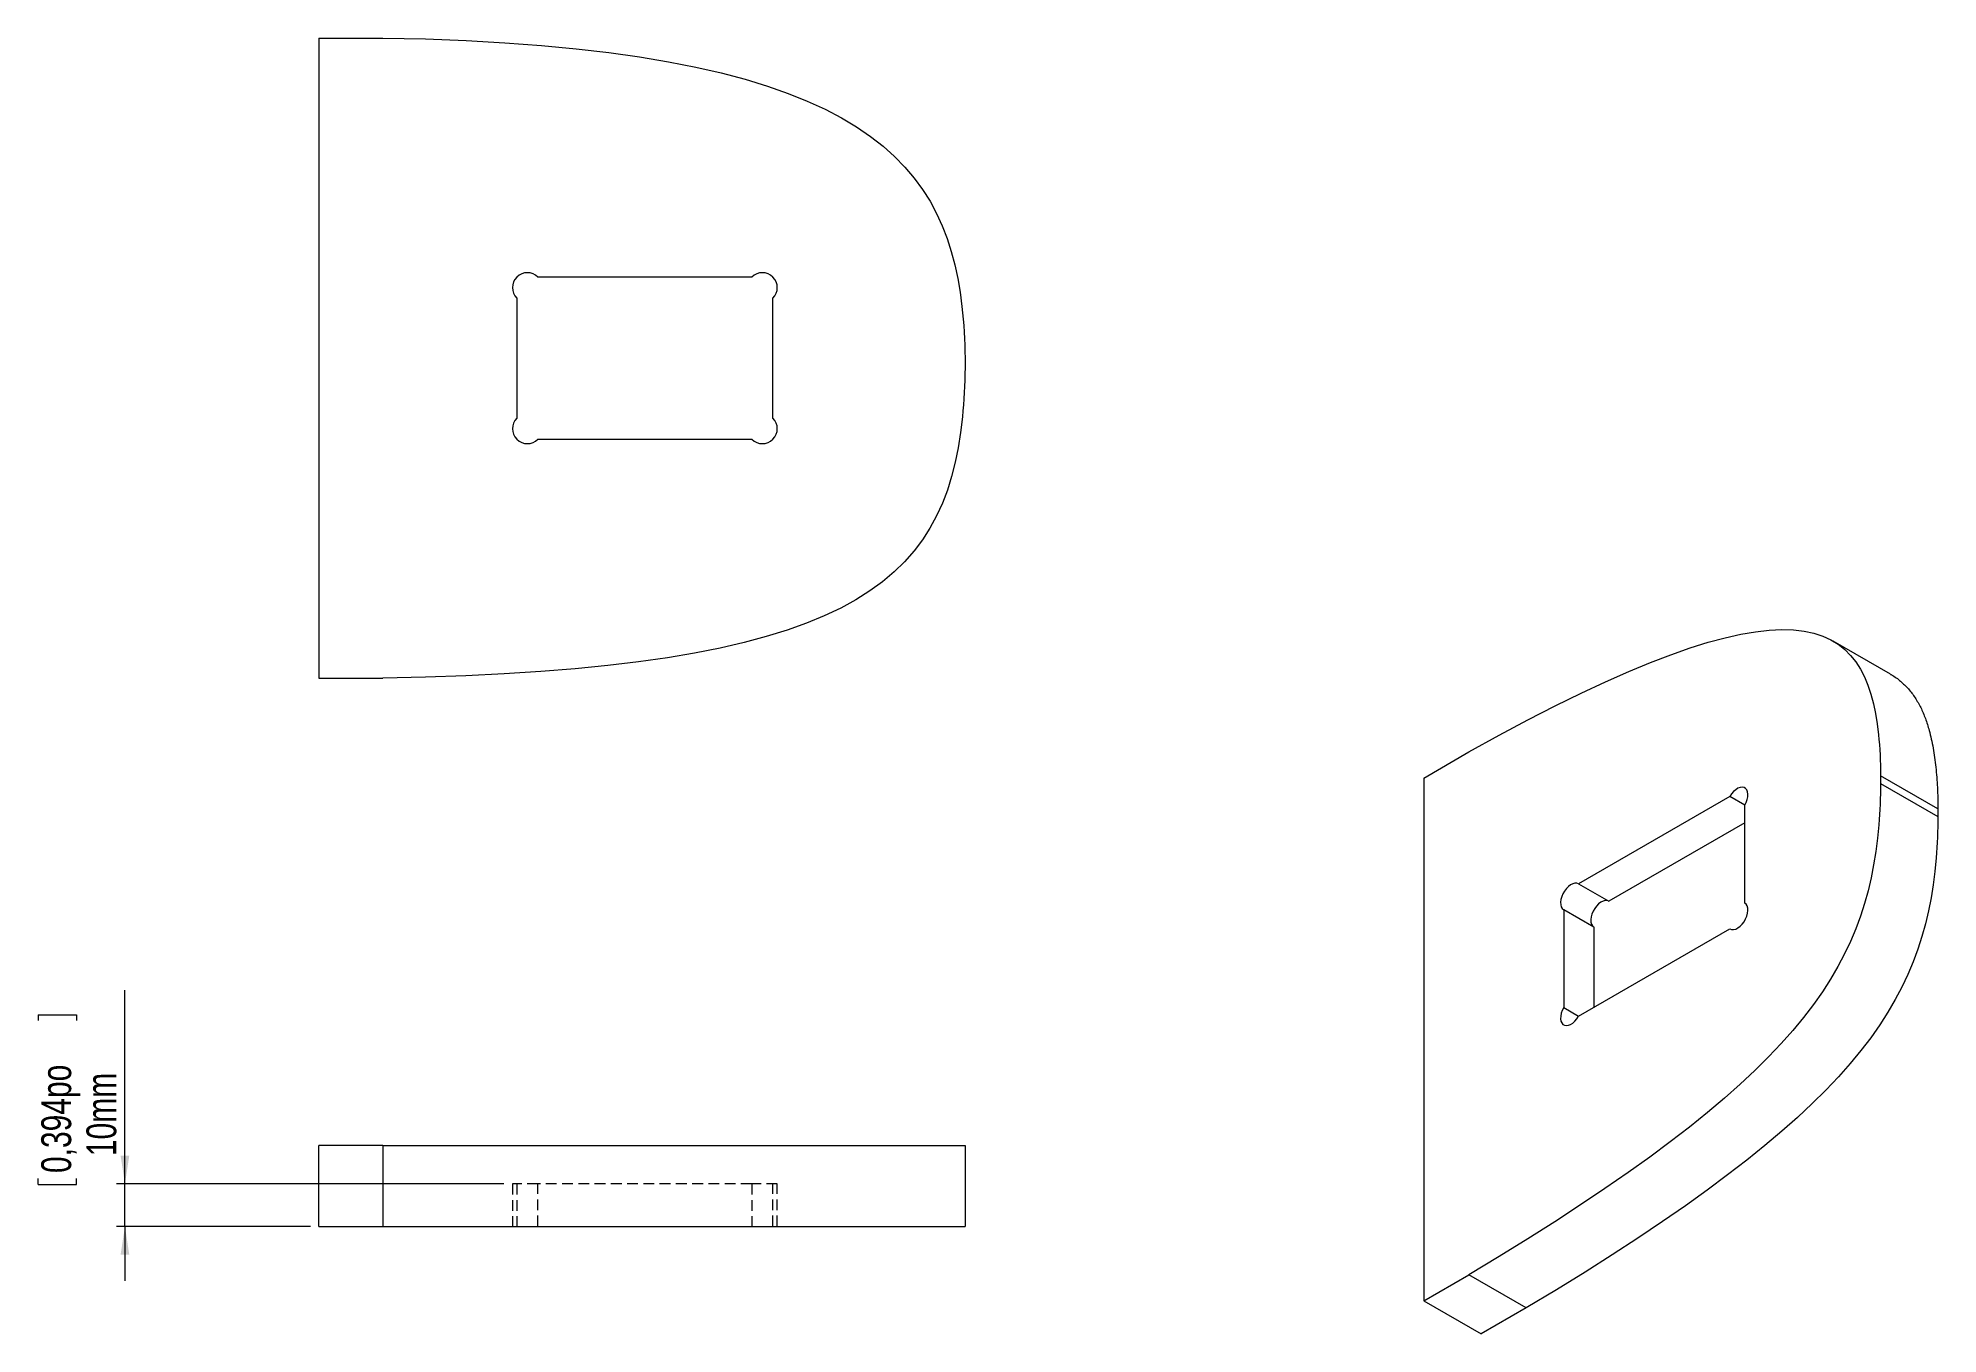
# Paper-space layout 'Feuille4' of a CAD drawing. Header units: millimetres. Extents: x 27 to 250, y 30 to 182.
import ezdxf

# ---------------------------------------------------------------- set-up
doc = ezdxf.new("R2010")
doc.units = ezdxf.units.MM
doc.linetypes.add('HIDDEN', pattern=[1.905, 1.27, -0.635])
doc.styles.add('SLDTEXTSTYLE0', font='TXT', dxfattribs={"width": 0.75})
doc.dimstyles.new('SLDDIMSTYLE1', dxfattribs={"dimtxt": 3.5, "dimasz": 3.302, "dimexe": 0, "dimexo": 0.0625, "dimgap": 0.875, "dimtad": 1, "dimtoh": 1, "dimlfac": 2, "dimrnd": 1e-09, "dimzin": 12, "dimdsep": 46, "dimtxsty": 'SLDTEXTSTYLE0', "dimsah": 1, "dimcen": 0.09, "dimadec": 0, "dimazin": 0, "dimtfac": 1, "dimtofl": 0, "dimtmove": 0, "dimatfit": 3, "dimfxl": 1, "dimfrac": 2, "dimtolj": 1, "dimtzin": 12, "dimarcsym": 0})

# ---------------------------------------------------------------- blocks, each defined once
blk = doc.blocks.new('*D130')
at = {"color": 7, "linetype": 'Continuous', "lineweight": 0}
for p, q in [((37.31, 47.63), (37.31, 70.31)), ((27.13, 67.4), (31.62, 67.4)), ((27.13, 67.4), (27.13, 66.74)), ((31.62, 67.4), (31.62, 66.74)), ((27.13, 47.56), (27.13, 48.23)), ((27.13, 47.56), (31.62, 47.56)), ((31.62, 47.56), (31.62, 48.23)), ((81.7, 47.63), (36.31, 47.63)), ((37.31, 42.63), (37.31, 47.63)), ((59.03, 42.63), (36.31, 42.63)), ((37.31, 42.63), (37.31, 36.28))]:
    blk.add_line(p, q, dxfattribs=at)
for points in [[(37.31, 47.63), (37.82, 50.93), (36.8, 50.93)], [(37.31, 42.63), (36.8, 39.33), (37.82, 39.33)]]:
    blk.add_solid(points, dxfattribs=at)
at = {"color": 7, "linetype": 'Continuous', "lineweight": 0, "char_height": 3.5, "attachment_point": 1, "rotation": 90, "style": 'SLDTEXTSTYLE0'}
for s, insert in [('0,394po', (27.51, 48.89)), ('10mm', (32.8, 50.87))]:
    blk.add_mtext(s, dxfattribs=dict(at, insert=insert))

psp = doc.layouts.new('Feuille4')

# ---------------------------------------------------------------- linework, layer by layer
at = {"color": 7, "linetype": 'Continuous', "lineweight": 15}
for p, q in [((60.0273, 181.8364), (60.0273, 106.8364)), ((60.0273, 181.8364), (67.5102, 181.8364)), ((110.7381, 153.8364), (85.6879, 153.8364)), ((83.213, 151.3615), (83.213, 137.3113)), ((113.213, 137.3113), (113.213, 151.3615)), ((135.713, 144.3364), (135.713, 143.2293)), ((85.6879, 134.8364), (110.7381, 134.8364)), ((244.1219, 107.3089), (237.4044, 111.1869)), ((60.0273, 106.8364), (67.5102, 106.8364)), ((189.444, 95.1526), (194.7353, 98.2072)), ((189.444, 95.1526), (189.444, 33.9121)), ((242.9619, 95.4276), (242.9619, 94.5236)), ((249.6794, 91.5496), (242.9619, 95.4276)), ((242.9619, 94.5236), (249.6794, 90.6456)), ((225.302, 92.9899), (207.5888, 82.7643)), ((227.0522, 91.9795), (225.302, 92.9899)), ((227.052, 80.5067), (227.052, 91.9793)), ((249.6794, 91.5496), (249.6794, 90.6456)), ((227.052, 89.9181), (211.1244, 80.7232)), ((207.5888, 82.7643), (211.1244, 80.7232)), ((205.8388, 79.7332), (205.8388, 68.2606)), ((209.3744, 77.6921), (205.8388, 79.7332)), ((207.5888, 67.25), (225.302, 77.4756)), ((209.3744, 77.6921), (209.3744, 68.2807)), ((205.8388, 68.2606), (207.5891, 67.2501)), ((60.0273, 42.6294), (60.0273, 52.1294)), ((67.5102, 52.1294), (60.0273, 52.1294)), ((67.5102, 52.1294), (67.5102, 42.6294)), ((135.713, 52.1294), (135.713, 42.6294)), ((60.0273, 42.6294), (67.5102, 42.6294)), ((189.444, 33.9121), (194.7353, 36.9666)), ((201.4528, 33.0887), (194.7353, 36.9666)), ((189.444, 33.9121), (196.1615, 30.0341)), ((201.4528, 33.0887), (196.1615, 30.0341))]:
    psp.add_line(p, q, dxfattribs=at)
at = {"color": 7, "linetype": 'HIDDEN', "lineweight": 0}
for p, q in [((67.5102, 52.1294), (67.5102, 42.6294)), ((85.6879, 47.6294), (82.7004, 47.6294)), ((82.7004, 47.6294), (82.7004, 42.6294)), ((83.213, 47.6294), (83.213, 42.6294)), ((85.6879, 42.6294), (85.6879, 47.6294)), ((110.7381, 47.6294), (85.6879, 47.6294)), ((110.7381, 47.6294), (110.7381, 42.6294)), ((113.7256, 47.6294), (110.7381, 47.6294)), ((113.213, 42.6294), (113.213, 47.6294)), ((113.7256, 42.6294), (113.7256, 47.6294))]:
    psp.add_line(p, q, dxfattribs=at)
at = {"color": 7, "linetype": 'Continuous', "lineweight": 15, "flags": 128}
for points in [[(227.052, 91.9793), (227.2148, 92.3054), (227.3323, 92.6394), (227.3992, 92.9666), (227.4128, 93.2727), (227.3723, 93.5444), (227.2796, 93.7698), (227.1387, 93.939), (226.9558, 94.0446), (226.7388, 94.0821), (226.4973, 94.0497), (226.2418, 93.949), (225.9834, 93.7842), (225.7336, 93.5626), (225.5031, 93.2939), (225.302, 92.9899)], [(207.5888, 82.7643), (207.3878, 82.8362), (207.1573, 82.8388), (206.9074, 82.7718), (206.6491, 82.6383), (206.3935, 82.4441), (206.152, 82.1976), (205.9351, 81.9097), (205.7521, 81.5928), (205.6113, 81.2609), (205.5185, 80.9285), (205.4781, 80.6101), (205.4916, 80.3196), (205.5586, 80.0697), (205.676, 79.8713), (205.8388, 79.7332)], [(211.1244, 80.7232), (210.9233, 80.7952), (210.6928, 80.7977), (210.4429, 80.7308), (210.1846, 80.5973), (209.9291, 80.4031), (209.6876, 80.1566), (209.4706, 79.8686), (209.2877, 79.5518), (209.1468, 79.2199), (209.0541, 78.8875), (209.0136, 78.5691), (209.0271, 78.2786), (209.0941, 78.0287), (209.2115, 77.8303), (209.3744, 77.6921)], [(225.302, 77.4756), (225.5031, 77.4037), (225.7336, 77.4011), (225.9834, 77.468), (226.2418, 77.6015), (226.4973, 77.7958), (226.7388, 78.0423), (226.9558, 78.3302), (227.1387, 78.647), (227.2796, 78.9789), (227.3723, 79.3113), (227.4128, 79.6297), (227.3992, 79.9202), (227.3323, 80.1701), (227.2148, 80.3685), (227.052, 80.5067)], [(205.8388, 68.2606), (205.676, 67.9344), (205.5586, 67.6005), (205.4916, 67.2732), (205.4781, 66.9671), (205.5185, 66.6954), (205.6113, 66.47), (205.7521, 66.3008), (205.9351, 66.1952), (206.152, 66.1578), (206.3935, 66.1901), (206.6491, 66.2909), (206.9074, 66.4557), (207.1573, 66.6772), (207.3878, 66.9459), (207.5888, 67.25)]]:
    psp.add_lwpolyline(points, dxfattribs=at)
at = {"color": 7, "linetype": 'Continuous', "lineweight": 15}
for centre, start, end in [((84.4504, 152.599), 45, 225), ((111.9756, 152.599), 315, 135), ((84.4504, 136.0739), 135, 315), ((111.9756, 136.0739), 225, 45)]:
    psp.add_arc(centre, 1.75, start, end, dxfattribs=at)
for points, knots in [([(67.5102, 181.8364), (122.3957, 180.9649), (134.5294, 166.8054), (135.6952, 146.3701), (135.713, 144.3364)], [0, 0, 0, 0, 0.418119275, 0.464576972, 0.464576972, 0.464576972, 0.464576972]), ([(135.713, 143.2293), (135.6958, 141.2608), (134.4294, 118.5143), (122.0764, 107.8077), (67.5102, 106.8364)], [0.473018335, 0.473018335, 0.473018335, 0.473018335, 0.518119275, 1, 1, 1, 1]), ([(194.7353, 98.2072), (233.5452, 119.9), (242.125, 113.2913), (242.9493, 97.0809), (242.9619, 95.4276)], [0, 0, 0, 0, 0.418119275, 0.464576972, 0.464576972, 0.464576972, 0.464576972]), ([(244.1172, 107.3004), (244.1587, 107.2801), (244.589, 107.0698), (245.302, 106.511), (246.23, 105.6235), (247.0129, 104.5826), (247.6735, 103.419), (248.2191, 102.1361), (248.7174, 100.5669), (249.1332, 98.6691), (249.4383, 96.4193), (249.6294, 94.0428), (249.6627, 92.3836), (249.6794, 91.5496)], [0, 0, 0, 0, 0.00950783, 0.09863063, 0.18490503, 0.26931656, 0.35274969, 0.43596508, 0.51958759, 0.63609086, 0.75515071, 0.87693939, 1, 1, 1, 1]), ([(242.9619, 94.5236), (242.9498, 92.9092), (242.0543, 73.8188), (233.3194, 60.0339), (194.7353, 36.9666)], [0.473018335, 0.473018335, 0.473018335, 0.473018335, 0.518119275, 1, 1, 1, 1]), ([(249.6794, 90.6456), (249.6673, 89.0313), (248.7718, 69.9409), (240.0369, 56.1559), (201.4528, 33.0887)], [0.473018335, 0.473018335, 0.473018335, 0.473018335, 0.518119275, 1, 1, 1, 1]), ([(67.5102, 52.1294), (122.3957, 52.1294), (134.5294, 52.1294), (135.6952, 52.1294), (135.713, 52.1294)], [0, 0, 0, 0, 0.418119275, 0.464576972, 0.464576972, 0.464576972, 0.464576972]), ([(67.5102, 42.6294), (122.3957, 42.6294), (134.5294, 42.6294), (135.6952, 42.6294), (135.713, 42.6294)], [0, 0, 0, 0, 0.418119275, 0.464576972, 0.464576972, 0.464576972, 0.464576972])]:
    psp.add_open_spline(points, degree=3, knots=knots, dxfattribs=at)

# ---------------------------------------------------------------- dimensions: what is measured, and where the dimension line sits
at = {"color": 7, "linetype": 'Continuous', "lineweight": 0}
dim = psp.add_linear_dim(base=(37.3098, 47.6294), p1=(60.0273, 42.6294), p2=(82.7004, 47.6294), angle=90, dimstyle='SLDDIMSTYLE1', dxfattribs=at)
dim.commit()
dim.dimension.update_dxf_attribs({"geometry": '*D130', "text_midpoint": (37.3098, 57.483), "dimtype": 160})

doc.saveas('drawing.dxf')
